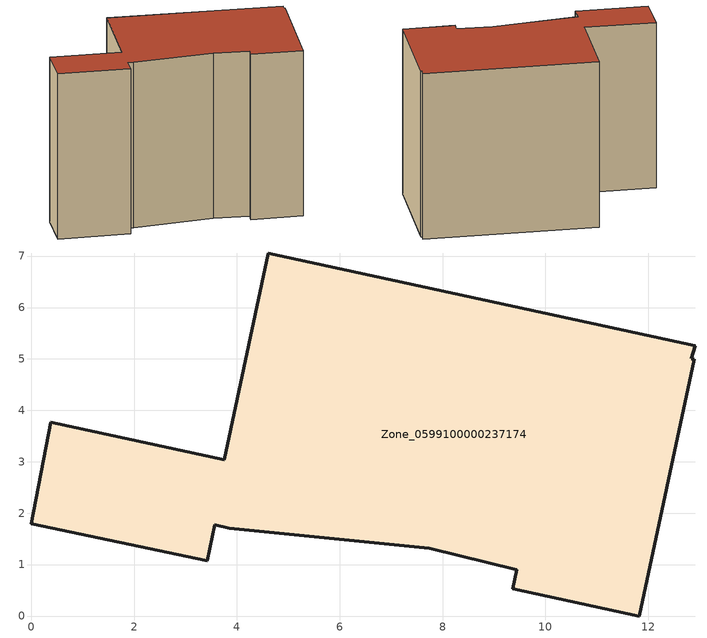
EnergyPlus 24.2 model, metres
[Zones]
Zone_0599100000237174
 floor ground (C_G): 9.44,0.9 7.74,1.32 3.85,1.71 3.57,1.77 3.42,1.07 0,1.8 0.38,3.77 3.75,3.04 4.61,7.06 12.91,5.26 12.83,5 12.89,4.99 11.82,0 9.36,0.53 z0
 wall outside (C_F): 0.38,3.77 0,1.8 3.42,1.07 3.57,1.77 3.85,1.71 7.74,1.32 9.44,0.9 9.36,0.53 11.82,0 12.89,4.99 12.83,5 12.91,5.26 4.61,7.06 3.75,3.04 0.38,3.77 z0:8.57
 roof outside (C_R): 12.91,5.26 4.61,7.06 3.75,3.04 0.38,3.77 0,1.8 3.42,1.07 3.57,1.77 3.85,1.71 7.74,1.32 9.44,0.9 9.36,0.53 11.82,0 12.89,4.99 12.83,5 z8.57
[BUILDING]
Pand.0599100000237174: North Axis=0; Terrain=City; Loads Convergence Tolerance Value=0.04; Temperature Convergence Tolerance Value=0.4; Solar Distribution=FullExterior; Maximum Number of Warmup Days=25; Minimum Number of Warmup Days=1
[Site:Location]
Rotterdam.The.Hague.AP_ZH_NLD Design_Conditions: Latitude=51.96; Longitude=4.45; Time Zone=1; Elevation=-4.5
[SITE:GROUNDTEMPERATURE:BUILDINGSURFACE]
18, 18, 18, 18, 18, 18, 18, 18, 18, 18, 18, 18
[MATERIAL] Thermal Absorptance=0.9; Solar Absorptance=0.7; Visible Absorptance=0.7
Name | Roughness | Thickness | Conductivity | Density | Specific Heat
G.TC.1975-1991 | MediumSmooth | 0.15 | 0.288461 | 540 | 1210
F.TC.1975-1991 | Rough | 0.3 | 0.230769 | 1920 | 840
R.TC.1975-1991 | MediumRough | 0.2 | 0.153846 | 1500 | 1000
[CONSTRUCTION]
C_G: G.TC.1975-1991
C_F: F.TC.1975-1991
C_R: R.TC.1975-1991
[ZONE]
Zone_0599100000237174: Type=1; Multiplier=1; Ceiling Height=Autocalculate; Volume=Autocalculate; Floor Area=autocalculate; Part of Total Floor Area=Yes
[ZONEINFILTRATION:DESIGNFLOWRATE]
Infil_Zone_0599100000237174: Zone or ZoneList or Space or SpaceList=Zone_0599100000237174; Schedule=AlwaysOn; Design Flow Rate Calculation Method=Flow/Area; Flow Rate per Floor Area=0.003; Constant Term Coefficient=1; Temperature Term Coefficient=0; Velocity Term Coefficient=0; Velocity Squared Term Coefficient=0
[HVACTEMPLATE:ZONE:IDEALLOADSAIRSYSTEM]
Zone_0599100000237174: Maximum Heating Supply Air Temperature=50; Minimum Cooling Supply Air Temperature=13; Maximum Heating Supply Air Humidity Ratio=0.0156; Minimum Cooling Supply Air Humidity Ratio=0.0077; Heating Limit=NoLimit; Cooling Limit=NoLimit; Dehumidification Control Type=ConstantSensibleHeatRatio; Cooling Sensible Heat Ratio=0.7; Dehumidification Setpoint=60; Humidification Control Type=None; Humidification Setpoint=30; Outdoor Air Method=None; Outdoor Air Flow Rate per Person=0.00944; Outdoor Air Flow Rate per Zone Floor Area=0; Outdoor Air Flow Rate per Zone=0; Demand Controlled Ventilation Type=None; Outdoor Air Economizer Type=NoEconomizer; Heat Recovery Type=None; Sensible Heat Recovery Effectiveness=0.7; Latent Heat Recovery Effectiveness=0.65
[ZONECONTROL:THERMOSTAT]
ThermostatControl_Zone_0599100000237174: Zone or ZoneList=Zone_0599100000237174; Control Type Schedule=DualSetpointControlType; Control 1=Thermostat_Zone_0599100000237174; Temperature Difference Between Cutout And Setpoint=0
[THERMOSTATSETPOINT:DUALSETPOINT]
Thermostat_Zone_0599100000237174: Heating Setpoint Temperature Schedule=HeatingSetpoint_Zone_0599100000237174; Cooling Setpoint Temperature Schedule=CoolingSetpoint_Zone_0599100000237174
[SCHEDULE:COMPACT]
HeatingSetpoint_Zone_0599100000237174: Through: 12/31, For: AllDays, Until: 24:00, 21
CoolingSetpoint_Zone_0599100000237174: Through: 12/31, For: AllDays, Until: 24:00, 24
DualSetpointControlType: Through: 12/31, For: AllDays, Until: 24:00, 4
AlwaysOn: Through: 12/31, For: AllDays, Until: 24:00, 1
